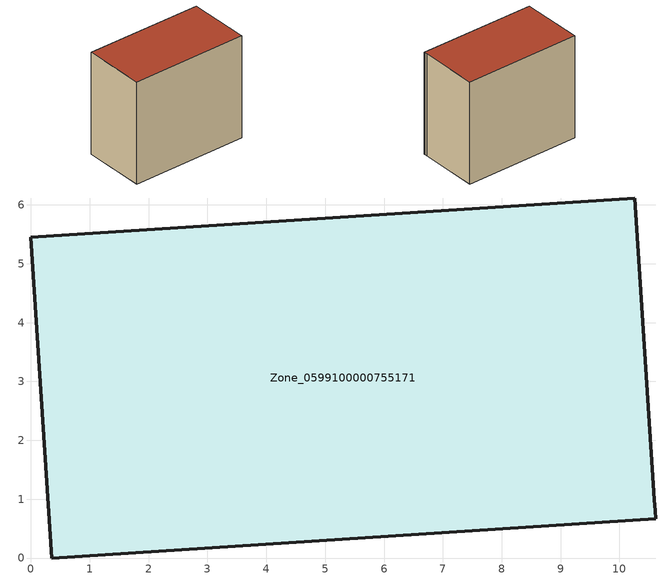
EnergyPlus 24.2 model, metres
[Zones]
Zone_0599100000755171
 floor ground (C_G): 0,5.45 10.26,6.12 10.59,0.99 10.61,0.81 10.61,0.67 0.36,0 z0
 wall outside (C_F): 10.61,0.81 10.59,0.99 10.26,6.12 0,5.45 0.36,0 10.61,0.67 10.61,0.81 z0:9.12
 roof outside (C_R): 10.61,0.67 10.61,0.81 10.59,0.99 10.26,6.12 0,5.45 0.36,0 z9.12
[BUILDING]
Pand.0599100000755171: North Axis=0; Terrain=City; Loads Convergence Tolerance Value=0.04; Temperature Convergence Tolerance Value=0.4; Solar Distribution=FullExterior; Maximum Number of Warmup Days=25; Minimum Number of Warmup Days=1
[Site:Location]
Rotterdam.The.Hague.AP_ZH_NLD Design_Conditions: Latitude=51.96; Longitude=4.45; Time Zone=1; Elevation=-4.5
[SITE:GROUNDTEMPERATURE:BUILDINGSURFACE]
18, 18, 18, 18, 18, 18, 18, 18, 18, 18, 18, 18
[MATERIAL] Thermal Absorptance=0.9; Solar Absorptance=0.7; Visible Absorptance=0.7
Name | Roughness | Thickness | Conductivity | Density | Specific Heat
G.TI.2006-2014 | MediumSmooth | 0.15 | 0.06 | 540 | 1210
F.TI.2006-2014 | Rough | 0.3 | 0.12 | 1920 | 840
R.TI.2006-2014 | MediumRough | 0.2 | 0.08 | 1500 | 1000
[CONSTRUCTION]
C_G: G.TI.2006-2014
C_F: F.TI.2006-2014
C_R: R.TI.2006-2014
[ZONE]
Zone_0599100000755171: Type=1; Multiplier=1; Ceiling Height=Autocalculate; Volume=Autocalculate; Floor Area=autocalculate; Part of Total Floor Area=Yes
[ZONEINFILTRATION:DESIGNFLOWRATE]
Infil_Zone_0599100000755171: Zone or ZoneList or Space or SpaceList=Zone_0599100000755171; Schedule=AlwaysOn; Design Flow Rate Calculation Method=Flow/Area; Flow Rate per Floor Area=0.0015; Constant Term Coefficient=1; Temperature Term Coefficient=0; Velocity Term Coefficient=0; Velocity Squared Term Coefficient=0
[HVACTEMPLATE:ZONE:IDEALLOADSAIRSYSTEM]
Zone_0599100000755171: Maximum Heating Supply Air Temperature=50; Minimum Cooling Supply Air Temperature=13; Maximum Heating Supply Air Humidity Ratio=0.0156; Minimum Cooling Supply Air Humidity Ratio=0.0077; Heating Limit=NoLimit; Cooling Limit=NoLimit; Dehumidification Control Type=ConstantSensibleHeatRatio; Cooling Sensible Heat Ratio=0.7; Dehumidification Setpoint=60; Humidification Control Type=None; Humidification Setpoint=30; Outdoor Air Method=None; Outdoor Air Flow Rate per Person=0.00944; Outdoor Air Flow Rate per Zone Floor Area=0; Outdoor Air Flow Rate per Zone=0; Demand Controlled Ventilation Type=None; Outdoor Air Economizer Type=NoEconomizer; Heat Recovery Type=None; Sensible Heat Recovery Effectiveness=0.7; Latent Heat Recovery Effectiveness=0.65
[ZONECONTROL:THERMOSTAT]
ThermostatControl_Zone_0599100000755171: Zone or ZoneList=Zone_0599100000755171; Control Type Schedule=DualSetpointControlType; Control 1=Thermostat_Zone_0599100000755171; Temperature Difference Between Cutout And Setpoint=0
[THERMOSTATSETPOINT:DUALSETPOINT]
Thermostat_Zone_0599100000755171: Heating Setpoint Temperature Schedule=HeatingSetpoint_Zone_0599100000755171; Cooling Setpoint Temperature Schedule=CoolingSetpoint_Zone_0599100000755171
[SCHEDULE:COMPACT]
HeatingSetpoint_Zone_0599100000755171: Through: 12/31, For: AllDays, Until: 24:00, 21
CoolingSetpoint_Zone_0599100000755171: Through: 12/31, For: AllDays, Until: 24:00, 24
DualSetpointControlType: Through: 12/31, For: AllDays, Until: 24:00, 4
AlwaysOn: Through: 12/31, For: AllDays, Until: 24:00, 1
